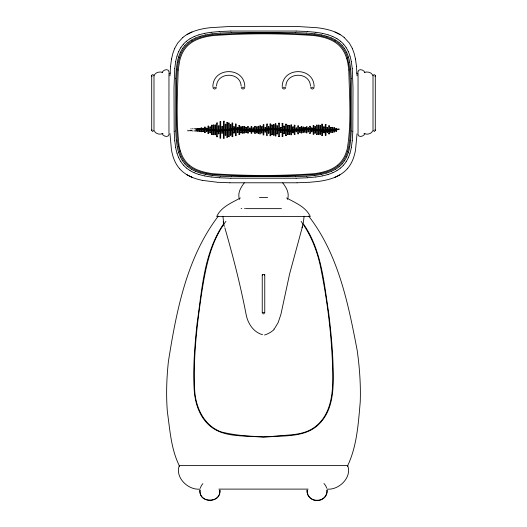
<?xml version="1.0" encoding="UTF-8"?>
<svg xmlns="http://www.w3.org/2000/svg" width="527" height="527" viewBox="0 0 527 527"><rect width="100%" height="100%" fill="white"/><g stroke="black" fill="none" stroke-linecap="round" stroke-linejoin="round"><path stroke-width="0.79" d="M262.242 312.623L264.758 312.623L264.758 274.804L263.678 274.508L262.242 274.817L262.242 312.63L262.677 312.755M199.97 490.196C198.771 503.601 221.083 503.601 219.878 490.196M307.122 490.196C305.91 503.687 328.38 503.588 327.023 490.084M175.761 78.352L175.761 130.933M351.239 130.933L351.239 78.352M352.813 131.447L353.004 87.89L352.253 68.484M169.951 75.868L170.531 66.25M352.813 131.506L352.253 140.801M175.761 78.299L176.314 69.182M351.239 130.986L350.686 140.103M199.977 490.084C198.653 503.588 221.202 503.588 219.878 490.084M307.122 490.084C306.628 495.775 311.832 501.098 317.557 500.637M357.036 133.726L355.541 149.925C354.342 156.71 351.97 163.528 347.333 168.759M212.862 86.527C213.316 66.679 244.35 66.679 244.811 86.527M282.189 86.527C282.65 66.679 313.684 66.679 314.138 86.527M174.747 68.484L173.996 87.89L174.187 131.447M178.192 70.032C177.401 95.216 175.998 120.716 179.101 145.781A48.873 48.873 0 0 0 180.372 151.032M170.537 66.237L171.525 59.004M174.753 68.411L175.682 61.666M178.192 70.032L179.667 60.862A44.485 44.485 0 0 1 180.379 58.253A35.974 35.974 0 0 1 182.039 53.853A29.334 29.334 0 0 1 184.101 50.091A26.422 26.422 0 0 1 186.578 46.85A26.31 26.31 0 0 1 189.503 44.064A28.807 28.807 0 0 1 192.915 41.673A34.255 34.255 0 0 1 196.867 39.644A43.616 43.616 0 0 1 201.466 37.957A58.945 58.945 0 0 1 206.841 36.6A85.018 85.018 0 0 1 213.257 35.553C246.636 33.208 280.357 33.247 313.743 35.546A85.018 85.018 0 0 1 320.159 36.587A58.945 58.945 0 0 1 325.534 37.944A43.616 43.616 0 0 1 330.126 39.63A34.255 34.255 0 0 1 334.085 41.659A28.807 28.807 0 0 1 337.497 44.057A26.31 26.31 0 0 1 340.416 46.85A26.422 26.422 0 0 1 342.893 50.091A29.334 29.334 0 0 1 344.954 53.853A35.974 35.974 0 0 1 346.614 58.253M352.247 140.88L351.318 147.619M176.321 69.109L177.243 62.496M350.679 140.175L349.757 146.789M169.009 134.28C168.666 138.067 162.705 136.381 162.112 133.397M357.991 71.856C358.334 68.062 364.295 69.755 364.888 72.733M216.525 86.099C217.157 71.646 240.51 71.646 241.142 86.099M285.858 86.099C286.49 71.646 309.843 71.646 310.475 86.099M222.881 216.235L223.718 223.066M264.758 274.817L264.323 275.054M171.525 58.998L172.889 53.273L174.727 48.293M153.752 130.485L152.731 131.506L151.704 130.485L151.704 75.651C151.684 74.261 153.93 74.399 153.752 75.769M151.704 130.485L152.007 129.761M373.248 75.769C373.136 73.78 376.318 74.893 374.993 76.375M375.296 75.651L375.296 130.485L374.269 131.506L373.248 130.485M287.511 199.417C289.712 193.271 286.345 187.553 282.709 182.869M303.282 223.066L304.119 216.235M302.393 226.841L289.639 273.836L280.904 314.402L278.177 322.511L275.028 327.801A17.694 17.47 14.6 0 1 273.856 329.105M200.26 488.265L201.38 485.558L202.882 483.641M372.813 130.591C371.726 133.911 366.779 135.103 363.992 133.397M162.112 72.733C162.705 69.755 168.666 68.062 169.009 71.856M364.888 133.397C364.295 136.381 358.334 138.067 357.991 134.28M174.733 48.286L177.665 43.076L182.856 37.43M244.291 182.869C240.655 187.553 237.288 193.271 239.489 199.417M347.359 466.349C356.95 446.507 358.301 423.754 360.224 402.108C360.843 384.796 359.592 367.457 357.174 350.317C348.294 303.822 338.374 254.304 308.644 216.07M223.573 223.955C203.6 253.191 202.045 290.021 197.012 323.947C194.806 345.442 192.954 367.088 194.12 388.715C194.806 401.113 198.264 413.893 207.025 423.102L207.039 423.115C221.386 438.662 244.587 434.953 263.5 437.364C282.413 434.953 305.614 438.662 319.961 423.115L319.975 423.102C330.554 412.074 333.018 396.238 333.202 381.561C333.551 358.716 331.47 335.903 328.723 313.249C323.98 282.795 321.608 250.029 303.427 223.955M225.892 221.386C210.681 241.623 205.813 266.972 201.913 291.398C197.098 323.558 193.178 356.114 194.628 388.676C195.03 406.304 203.666 425.678 221.248 431.949C237.624 436 254.857 436.876 271.682 436.534C286.365 434.459 303.084 436.363 315.442 426.6C331.891 413.748 333.222 391.199 332.748 371.99C331.898 337.926 327.88 303.947 321.279 270.529C318.005 252.967 311.681 235.905 301.108 221.386M218.356 216.07C186.69 257.466 176.413 311.062 168.416 361.377C166.611 378.149 166.012 395.079 167.382 411.903C170.004 430.223 171.064 449.597 179.641 466.349M216.162 88.319L214.654 89.122L213.145 88.319M244.521 88.319L243.019 89.122L241.511 88.319M285.489 88.319L283.981 89.122L282.479 88.319M313.855 88.319L312.346 89.122L310.838 88.319M347.326 168.765C339.79 177.263 328.104 180.234 317.254 181.552L309.593 182.263M182.862 37.424C190.405 31.225 200.273 28.899 209.746 27.733L229.159 26.521L263.5 26.35L297.841 26.521L317.254 27.733C326.733 28.899 336.595 31.225 344.138 37.424M264.376 313.539L263.5 313.888L262.624 313.539M163.008 133.397C160.221 135.103 155.274 133.911 154.187 130.591M169.654 73.484L170.32 73.003M192.006 32.009L191.222 32.371M264.732 312.669L264.323 312.755M339.875 174.845L334.994 177.276M240.398 197.961C231.722 202.803 221.096 206.894 216.702 216.518L310.298 216.518C305.904 206.894 295.278 202.803 286.602 197.961M191.314 32.305L187.092 34.459M364.5 72.337C367.668 71.329 372.543 72.535 373.011 76.369L373.011 129.761M191.887 130.36L187.908 130.88L187.829 130.202M211.228 32.299L219.449 31.528M315.772 176.986L307.551 177.757M212.236 33.833L220.299 33.082M314.764 175.451L306.701 176.202M196.611 129.675L203.277 129.385L218.066 131.065L236.254 129.359L249.185 130.709M309.118 182.296L297.076 182.783M219.522 31.521L230.839 31.053M307.478 177.764L296.161 178.231M220.372 33.076L231.472 32.628M306.628 176.209L295.528 176.657M317.076 500.65C322.583 500.802 327.438 495.676 327.03 490.196M230.898 31.053L296.102 31.053M231.524 32.628L295.476 32.628M295.476 176.657L231.524 176.657M296.102 178.231L230.898 178.231M297.024 182.783L229.976 182.783M241.208 87.311L244.824 87.311M282.176 87.311L285.792 87.311M212.849 87.311L216.459 87.311M310.541 87.311L314.151 87.311M226.939 122.422L227.578 122.422L227.624 137.284L226.939 137.284M217.223 122.936L216.584 122.936L216.544 136.77L217.223 136.77M228.665 123.022L229.304 123.022L229.35 136.684L228.665 136.684M232.117 123.035L232.756 123.035L232.802 136.671L232.117 136.671M278.711 123.186L279.35 123.186M282.162 123.338L282.801 123.338M275.265 123.792L275.898 123.792L275.944 135.913L275.265 135.913M270.087 123.964L270.72 123.964L270.766 135.742L270.087 135.742M235.569 124.029L236.208 124.029L236.248 135.676L235.569 135.676M285.614 124.188L286.253 124.188M321.859 124.22L322.491 124.22M230.391 124.53L231.03 124.53L231.076 135.175L230.391 135.175M273.539 124.583L274.172 124.583L274.218 135.123L273.539 135.123M325.311 124.563L325.943 124.563M291.431 124.932L290.792 124.932L290.752 134.774L291.431 134.774M213.771 125.024L213.139 125.024L213.092 134.681L213.771 134.681M215.497 125.011L214.858 125.011L214.818 134.695L215.497 134.695M271.813 125.018L272.446 125.018L272.492 134.688L271.813 134.688M316.681 125.123L317.313 125.123L317.359 134.583L316.681 134.583M318.407 125.103L319.039 125.103L319.085 134.602L318.407 134.602M212.045 125.209L211.413 125.209L211.367 134.497L212.045 134.497M287.34 125.255L287.979 125.255M294.883 125.202L294.244 125.202L294.204 134.504L294.883 134.504M239.021 125.406L239.66 125.406M289.066 125.492L289.705 125.492M313.229 125.531L313.861 125.531L313.908 134.174L313.229 134.174M320.133 125.624L320.765 125.624M276.985 125.808L277.624 125.808L277.67 133.898L276.985 133.898M298.335 125.874L297.696 125.874L297.656 133.832L298.335 133.832M328.762 125.881L329.395 125.881M208.593 126.098L207.961 126.098L207.915 133.614L208.593 133.614M283.888 126.19L284.527 126.19M258.638 126.302L258.006 126.302L257.96 133.41L258.638 133.41M309.777 126.269L310.416 126.269L310.456 133.443L309.777 133.443M255.187 126.328L254.554 126.328L254.508 133.377L255.187 133.377M242.473 126.625L243.112 126.625M251.735 126.552L251.102 126.552L251.056 133.16L251.735 133.16M268.362 126.552L268.994 126.552L269.04 133.153L268.362 133.153M314.955 126.625L315.587 126.625L315.633 133.087L314.955 133.087M233.843 126.73L234.482 126.73L234.522 132.982L233.843 132.982M244.199 126.823L244.838 126.823M247.65 126.743L248.289 126.743M210.319 126.948L209.687 126.948L209.641 132.758L210.319 132.758M240.747 126.908L241.386 126.908M256.912 126.908L256.28 126.908L256.234 132.804L256.912 132.804M293.157 126.908L292.518 126.908L292.478 132.797L293.157 132.797M323.585 126.954L324.217 126.954M204.509 127.152L205.141 127.152M237.295 127.31L237.934 127.31M280.436 127.369L281.075 127.369M331.121 127.376L330.488 127.376L330.442 132.33L331.121 132.33M332.847 127.343L332.214 127.343L332.168 132.363L332.847 132.363M245.925 127.494L246.564 127.494M300.061 127.402L299.422 127.402L299.382 132.303L300.061 132.303M327.036 127.547L327.669 127.547M334.573 127.791L333.94 127.791L333.894 131.915L334.573 131.915M253.461 127.85L252.828 127.85L252.782 131.855L253.461 131.855M201.057 128.008L201.689 128.008M296.609 127.975L295.97 127.975L295.93 131.737L296.609 131.737M311.503 127.949L312.142 127.949L312.182 131.757L311.503 131.757M250.015 128.114L249.376 128.114L249.33 131.598L250.015 131.598M202.783 128.272L203.415 128.272M206.235 128.245L206.867 128.245M336.298 128.325L335.666 128.325L335.62 131.381L336.298 131.381M199.331 128.404L199.964 128.404M195.879 128.601L196.512 128.601L196.558 131.104L195.879 131.104M197.605 128.535L198.238 128.535M192.427 128.759L193.06 128.759M194.153 128.792L194.786 128.792M190.702 128.884L191.334 128.884M190.702 130.821L191.334 130.821M192.427 130.946L193.06 130.946M194.153 130.92L194.786 130.92M197.605 131.17L198.238 131.17M199.331 131.302L199.964 131.302M202.783 131.434L203.415 131.434M206.235 131.467L206.867 131.467M201.057 131.697L201.689 131.697M245.925 132.211L246.564 132.211M327.036 132.158L327.669 132.158M280.436 132.336L281.075 132.336M237.295 132.396L237.934 132.396M204.509 132.554L205.141 132.554M323.585 132.751L324.217 132.751M240.747 132.804L241.386 132.804M244.199 132.89L244.838 132.89M247.65 132.962L248.289 132.962M242.473 133.081L243.112 133.081M283.888 133.522L284.527 133.522M328.762 133.825L329.395 133.825M320.133 134.089L320.765 134.089M239.021 134.306L239.66 134.306M289.066 134.22L289.705 134.22M287.34 134.451L287.979 134.451M325.311 135.143L325.943 135.143M285.614 135.518L286.253 135.518M321.859 135.492L322.491 135.492M282.162 136.368L282.801 136.368M278.711 136.519L279.35 136.519M259.429 197.605L267.571 197.605M241.102 208.639L241.781 208.639M244.535 208.639L244.877 208.639M245.569 208.639L281.431 208.639M199.878 489.109C188.053 490.334 174.694 477.284 179.358 465.473L347.642 465.473C352.306 477.284 338.947 490.334 327.122 489.109M218.883 489.109L308.117 489.109M229.924 182.783L217.882 182.296M296.161 31.053L307.478 31.521M295.528 32.628L306.628 33.076M231.472 176.657L220.372 176.209M230.839 178.231L219.522 177.764M251.023 130.907L257.808 130.953L272.584 129.352L290.759 131.078L308.914 129.372L320.304 130.755L327.083 131.045L339.171 129.55L339.098 128.871L330.389 130.037L323.723 130.321L312.327 128.898L305.541 128.687L290.746 130.353L272.584 128.628L254.416 130.36L236.241 128.634L218.086 130.34L203.31 128.66M307.551 31.528L315.772 32.299M306.701 33.082L314.764 33.833M220.299 176.202L212.236 175.451M219.449 177.757L211.228 176.986M217.407 182.263L202.315 180.359M202.203 180.339C193.883 178.613 185.412 175.3 179.674 168.765M314.652 500.354L315.126 500.459M262.677 275.054L262.242 274.817M334.994 32.009L340.027 34.525M262.551 334.691C253.342 332.181 247.789 323.394 246.096 314.402C240.464 285.193 233.092 256.385 224.845 227.802M162.5 72.337C159.332 71.329 154.457 72.535 153.989 76.369L153.989 129.761M191.512 177.065L186.973 174.76M191.453 177.013L192.006 177.276M356.68 73.003L357.346 73.484M344.144 37.43L349.335 43.076L352.267 48.286M323.953 483.476L325.64 485.591L326.707 488.14M179.667 168.759C175.03 163.528 172.658 156.71 171.459 149.925L169.951 133.417M374.993 129.761L375.296 130.485M152.007 76.375L151.704 75.651M352.273 48.293L354.111 53.273L355.475 58.998M347.537 57.739L349.664 68.82L350.448 85.183L350.389 127.343L349.849 138.509L348.828 146.236A49.446 49.446 0 0 1 347.543 151.545M179.463 151.545L177.335 140.465L176.552 124.102L176.611 81.942L177.151 70.776L178.172 63.049A49.446 49.446 0 0 1 179.457 57.739M355.475 59.004L356.463 66.237M349.757 62.496L350.679 69.109M177.243 146.789L176.321 140.175M351.318 61.666L352.247 68.411M175.682 147.619L174.753 140.88M348.808 70.032L347.899 63.503A48.873 48.873 0 0 0 346.628 58.253M356.469 66.25L357.049 75.868M350.686 69.182L351.239 78.299M348.808 70.032C349.368 96.079 351.581 122.607 347.333 148.423A44.485 44.485 0 0 1 346.621 151.032A35.974 35.974 0 0 1 344.961 155.432A29.334 29.334 0 0 1 342.899 159.194A26.422 26.422 0 0 1 340.422 162.435A26.31 26.31 0 0 1 337.497 165.221M176.314 140.103L175.761 130.986M174.747 140.801L174.187 131.506M358.044 72.667L358.044 133.463M336.345 128.325L336.345 131.381M334.619 127.791L334.619 131.915M332.893 127.343L332.893 132.363M331.167 127.376L331.167 132.33M329.441 125.881L329.441 133.825M328.716 125.881L328.716 133.825M327.715 127.547L327.715 132.158M326.99 127.547L326.99 132.158M325.989 124.563L325.989 135.143M325.264 124.563L325.264 135.143M324.263 126.954L324.263 132.751M323.538 126.954L323.538 132.751M322.537 124.22L322.537 135.492M321.813 124.22L321.813 135.492M320.811 125.624L320.811 134.089M320.087 125.624L320.087 134.089M318.361 125.103L318.361 134.602M316.635 125.123L316.635 134.583M314.909 126.625L314.909 133.087M313.183 125.531L313.183 134.174M311.457 127.949L311.457 131.757M309.731 126.269L309.731 133.443M300.1 127.402L300.1 132.303M298.374 125.874L298.374 133.832M296.648 127.975L296.648 131.737M294.929 125.202L294.929 134.504M293.203 126.908L293.203 132.797M291.477 124.932L291.477 134.774M289.751 125.492L289.751 134.22M289.027 125.492L289.027 134.22M288.025 125.255L288.025 134.451M287.301 125.255L287.301 134.451M286.299 124.188L286.299 135.518M285.575 124.188L285.575 135.518M284.573 126.19L284.573 133.522M283.849 126.19L283.849 133.522M282.847 123.338L282.847 136.368M282.123 123.338L282.123 136.368M281.122 127.369L281.122 132.336M280.397 127.369L280.397 132.336M279.396 123.186L279.396 136.519M278.671 123.186L278.671 136.519M276.945 125.808L276.945 133.898M275.219 123.792L275.219 135.913M273.493 124.583L273.493 135.123M271.767 125.018L271.767 134.688M270.041 123.964L270.041 135.742M268.315 126.552L268.315 133.153M258.685 126.302L258.685 133.41M256.959 126.908L256.959 132.804M255.233 126.328L255.233 133.377M253.507 127.85L253.507 131.855M251.781 126.552L251.781 133.16M250.055 128.114L250.055 131.598M248.329 126.743L248.329 132.962M247.604 126.743L247.604 132.962M246.603 127.494L246.603 132.211M245.878 127.494L245.878 132.211M244.877 126.823L244.877 132.89M244.153 126.823L244.153 132.89M243.151 126.625L243.151 133.081M242.427 126.625L242.427 133.081M241.425 126.908L241.425 132.804M240.701 126.908L240.701 132.804M239.699 125.406L239.699 134.306M238.981 125.406L238.981 134.306M237.973 127.31L237.973 132.396M237.255 127.31L237.255 132.396M235.529 124.029L235.529 135.676M233.804 126.73L233.804 132.982M232.078 123.035L232.078 136.671M230.352 124.53L230.352 135.175M228.626 123.022L228.626 136.684M226.9 122.422L226.9 137.284M217.269 122.936L217.269 136.77M215.543 125.011L215.543 134.695M213.817 125.024L213.817 134.681M212.091 125.209L212.091 134.497M210.365 126.948L210.365 132.758M208.639 126.098L208.639 133.614M206.913 128.245L206.913 131.467M206.189 128.245L206.189 131.467M205.187 127.152L205.187 132.554M204.463 127.152L204.463 132.554M203.462 128.272L203.462 131.434M202.737 128.272L202.737 131.434M201.736 128.008L201.736 131.697M201.011 128.008L201.011 131.697M200.01 128.404L200.01 131.302M199.285 128.404L199.285 131.302M198.284 128.535L198.284 131.17M197.559 128.535L197.559 131.17M195.833 128.601L195.833 131.104M168.956 72.667L168.956 133.463M224.278 226.419A48.491 3.617 72.3 0 1 223.204 221.722M302.946 223.942A48.319 3.314 -72.6 0 1 302.043 227.71M274.198 329.461A24.907 24.565 10.5 0 1 264.554 335.02M180.386 151.032A35.974 35.974 0 0 0 182.039 155.432A29.334 29.334 0 0 0 184.101 159.194A26.422 26.422 0 0 0 186.578 162.435A26.31 26.31 0 0 0 189.503 165.221M189.503 165.228A28.807 28.807 0 0 0 192.915 167.612A34.255 34.255 0 0 0 196.867 169.641A43.616 43.616 0 0 0 201.466 171.328A58.945 58.945 0 0 0 206.841 172.685A85.018 85.018 0 0 0 213.257 173.732C246.636 176.031 280.357 176.011 313.743 173.739A85.018 85.018 0 0 0 320.159 172.698A58.945 58.945 0 0 0 325.534 171.341A43.616 43.616 0 0 0 330.126 169.654A34.255 34.255 0 0 0 334.085 167.626A28.807 28.807 0 0 0 337.497 165.228M347.53 151.545A36.389 36.389 0 0 1 345.864 155.999A29.67 29.67 0 0 1 343.775 159.8A26.719 26.719 0 0 1 341.272 163.074A26.6 26.6 0 0 1 338.314 165.9A29.117 29.117 0 0 1 334.869 168.317A34.617 34.617 0 0 1 330.864 170.366A44.077 44.077 0 0 1 326.226 172.072A59.564 59.564 0 0 1 320.785 173.449M320.785 173.462A85.914 85.914 0 0 1 314.303 174.509C280.548 176.828 246.458 176.815 212.704 174.516A85.914 85.914 0 0 1 206.215 173.462M206.215 173.449A59.564 59.564 0 0 1 200.78 172.085A44.077 44.077 0 0 1 196.136 170.379A34.617 34.617 0 0 1 192.131 168.324A29.117 29.117 0 0 1 188.686 165.906A26.6 26.6 0 0 1 185.735 163.08A26.719 26.719 0 0 1 183.231 159.8A29.67 29.67 0 0 1 181.15 155.999A36.389 36.389 0 0 1 179.47 151.545M179.47 57.739A36.389 36.389 0 0 1 181.136 53.286A29.67 29.67 0 0 1 183.225 49.485A26.719 26.719 0 0 1 185.728 46.211A26.6 26.6 0 0 1 188.686 43.392A29.117 29.117 0 0 1 192.131 40.968M192.131 40.961A34.617 34.617 0 0 1 196.136 38.919A44.077 44.077 0 0 1 200.774 37.213A59.564 59.564 0 0 1 206.215 35.836A85.914 85.914 0 0 1 212.697 34.782C246.452 32.41 280.542 32.45 314.296 34.769A85.914 85.914 0 0 1 320.785 35.823A59.564 59.564 0 0 1 326.22 37.2A44.077 44.077 0 0 1 330.864 38.906A34.617 34.617 0 0 1 334.869 40.961M334.869 40.968A29.117 29.117 0 0 1 338.314 43.379A26.6 26.6 0 0 1 341.265 46.205A26.719 26.719 0 0 1 343.769 49.485A29.67 29.67 0 0 1 345.85 53.286A36.389 36.389 0 0 1 347.53 57.739M348.459 57.114A50.032 50.032 0 0 1 349.73 62.41M346.753 52.601A36.818 36.818 0 0 1 348.413 57.021M344.645 48.747A30.019 30.019 0 0 1 346.7 52.509M342.115 45.434A27.042 27.042 0 0 1 344.579 48.655M339.124 42.575A26.936 26.936 0 0 1 342.036 45.342M335.64 40.124A29.492 29.492 0 0 1 339.032 42.496M331.595 38.043A35.059 35.059 0 0 1 335.541 40.059M326.898 36.317A44.624 44.624 0 0 1 331.496 37.99M321.404 34.927A60.276 60.276 0 0 1 326.799 36.277M314.85 33.853A86.902 86.902 0 0 1 321.312 34.894M205.688 34.894A86.902 86.902 0 0 1 212.15 33.853M200.201 36.277A60.276 60.276 0 0 1 205.596 34.927M195.504 37.99A44.624 44.624 0 0 1 200.102 36.317M191.459 40.059A35.059 35.059 0 0 1 195.405 38.043M187.968 42.496A29.492 29.492 0 0 1 191.36 40.124M184.964 45.342A26.936 26.936 0 0 1 187.875 42.575M182.421 48.655A27.042 27.042 0 0 1 184.885 45.434M180.3 52.509A30.019 30.019 0 0 1 182.355 48.747M178.587 57.021A36.818 36.818 0 0 1 180.247 52.601M177.27 62.41A50.032 50.032 0 0 1 178.541 57.114M178.541 152.171A50.032 50.032 0 0 1 177.27 146.875M180.247 156.684A36.818 36.818 0 0 1 178.587 152.263M182.355 160.537A30.019 30.019 0 0 1 180.3 156.776M184.885 163.857A27.042 27.042 0 0 1 182.421 160.63M187.875 166.716A26.936 26.936 0 0 1 184.964 163.943M191.36 169.167A29.492 29.492 0 0 1 187.968 166.789M195.405 171.242A35.059 35.059 0 0 1 191.459 169.233M200.102 172.968A44.624 44.624 0 0 1 195.504 171.295M205.596 174.365A60.276 60.276 0 0 1 200.201 173.008M212.15 175.432A86.902 86.902 0 0 1 205.688 174.391M321.312 174.391A86.902 86.902 0 0 1 314.85 175.432M326.799 173.008A60.276 60.276 0 0 1 321.404 174.365M331.496 171.295A44.624 44.624 0 0 1 326.898 172.968M335.541 169.233A35.059 35.059 0 0 1 331.595 171.242M339.032 166.789A29.492 29.492 0 0 1 335.64 169.167M342.036 163.943A26.936 26.936 0 0 1 339.124 166.716M344.579 160.63A27.042 27.042 0 0 1 342.115 163.857M346.7 156.776A30.019 30.019 0 0 1 344.645 160.537M348.413 152.263A36.818 36.818 0 0 1 346.753 156.684M349.73 146.875A50.032 50.032 0 0 1 348.459 152.171M351.298 147.712A51.613 51.613 0 0 1 350.007 153.113M349.968 153.205A37.924 37.924 0 0 1 348.294 157.718M348.235 157.817A30.836 30.836 0 0 1 346.167 161.657M346.094 161.756A27.667 27.667 0 0 1 343.604 165.056M343.518 165.149A27.43 27.43 0 0 1 340.574 167.994M340.482 168.073A29.907 29.907 0 0 1 337.03 170.511M336.937 170.577A35.447 35.447 0 0 1 332.919 172.652M332.82 172.704A45.045 45.045 0 0 1 328.137 174.43M328.038 174.47A60.803 60.803 0 0 1 322.544 175.866M322.445 175.899A87.653 87.653 0 0 1 315.857 176.967M211.143 176.967A87.653 87.653 0 0 1 204.555 175.899M204.456 175.866A60.803 60.803 0 0 1 198.962 174.47M198.863 174.43A45.045 45.045 0 0 1 194.18 172.704M194.081 172.652A35.447 35.447 0 0 1 190.063 170.577M189.97 170.511A29.907 29.907 0 0 1 186.518 168.073M186.426 167.994A27.43 27.43 0 0 1 183.482 165.149M183.396 165.056A27.667 27.667 0 0 1 180.906 161.756M180.833 161.657A30.836 30.836 0 0 1 178.765 157.817M178.706 157.718A37.924 37.924 0 0 1 177.032 153.205M176.993 153.113A51.613 51.613 0 0 1 175.702 147.712M175.702 61.573A51.613 51.613 0 0 1 176.993 56.172M177.032 56.079A37.924 37.924 0 0 1 178.706 51.567M178.765 51.468A30.836 30.836 0 0 1 180.833 47.628M180.906 47.529A27.667 27.667 0 0 1 183.396 44.228M183.482 44.136A27.43 27.43 0 0 1 186.426 41.29M186.518 41.211A29.907 29.907 0 0 1 189.97 38.774M190.063 38.708A35.447 35.447 0 0 1 194.081 36.64M194.18 36.58A45.045 45.045 0 0 1 198.863 34.861M198.962 34.815A60.803 60.803 0 0 1 204.456 33.425M204.555 33.385A87.653 87.653 0 0 1 211.143 32.318M315.857 32.318A87.653 87.653 0 0 1 322.445 33.385M322.544 33.425A60.803 60.803 0 0 1 328.038 34.815M328.137 34.861A45.045 45.045 0 0 1 332.82 36.58M332.919 36.64A35.447 35.447 0 0 1 336.937 38.708M337.03 38.774A29.907 29.907 0 0 1 340.482 41.211M340.574 41.29A27.43 27.43 0 0 1 343.518 44.136M343.604 44.228A27.667 27.667 0 0 1 346.094 47.529M346.167 47.628A30.836 30.836 0 0 1 348.235 51.468M348.294 51.567A37.924 37.924 0 0 1 349.968 56.079M350.007 56.172A51.613 51.613 0 0 1 351.298 61.573M224.127 121.23L223.488 121.23L223.448 138.482L224.127 138.482L224.173 121.23M220.675 121.441L220.036 121.441L219.996 138.265L220.675 138.265L220.721 121.441M267.268 124.056L266.636 124.056L266.59 135.65L267.268 135.65L267.314 124.056M225.852 124.227L225.213 124.227L225.174 135.479L225.852 135.479L225.899 124.227M263.816 124.754L263.184 124.754L263.138 134.958L263.816 134.958L263.862 124.754M260.364 125.801L259.732 125.801L259.686 133.911L260.364 133.911L260.41 125.801M218.949 125.861L218.31 125.861L218.27 133.845L218.949 133.845L218.995 125.861M222.401 126.302L221.762 126.302L221.722 133.403L222.401 133.403L222.447 126.302M262.09 126.658L261.458 126.658L261.412 133.048L262.09 133.048L262.136 126.658M301.787 126.664L301.148 126.664L301.108 133.041L301.787 133.041L301.826 126.664M306.964 126.809L306.325 126.809L306.279 132.903L306.964 132.903L307.004 126.809M303.512 127.099L302.873 127.099L302.834 132.613L303.512 132.613L303.552 127.099M305.238 127.336L304.599 127.336L304.553 132.376L305.238 132.376L305.278 127.336M265.542 127.488L264.91 127.488L264.864 132.218L265.542 132.218L265.588 127.488M308.69 127.824L308.051 127.824L308.005 131.882L308.69 131.882L308.73 127.824"/></g></svg>
